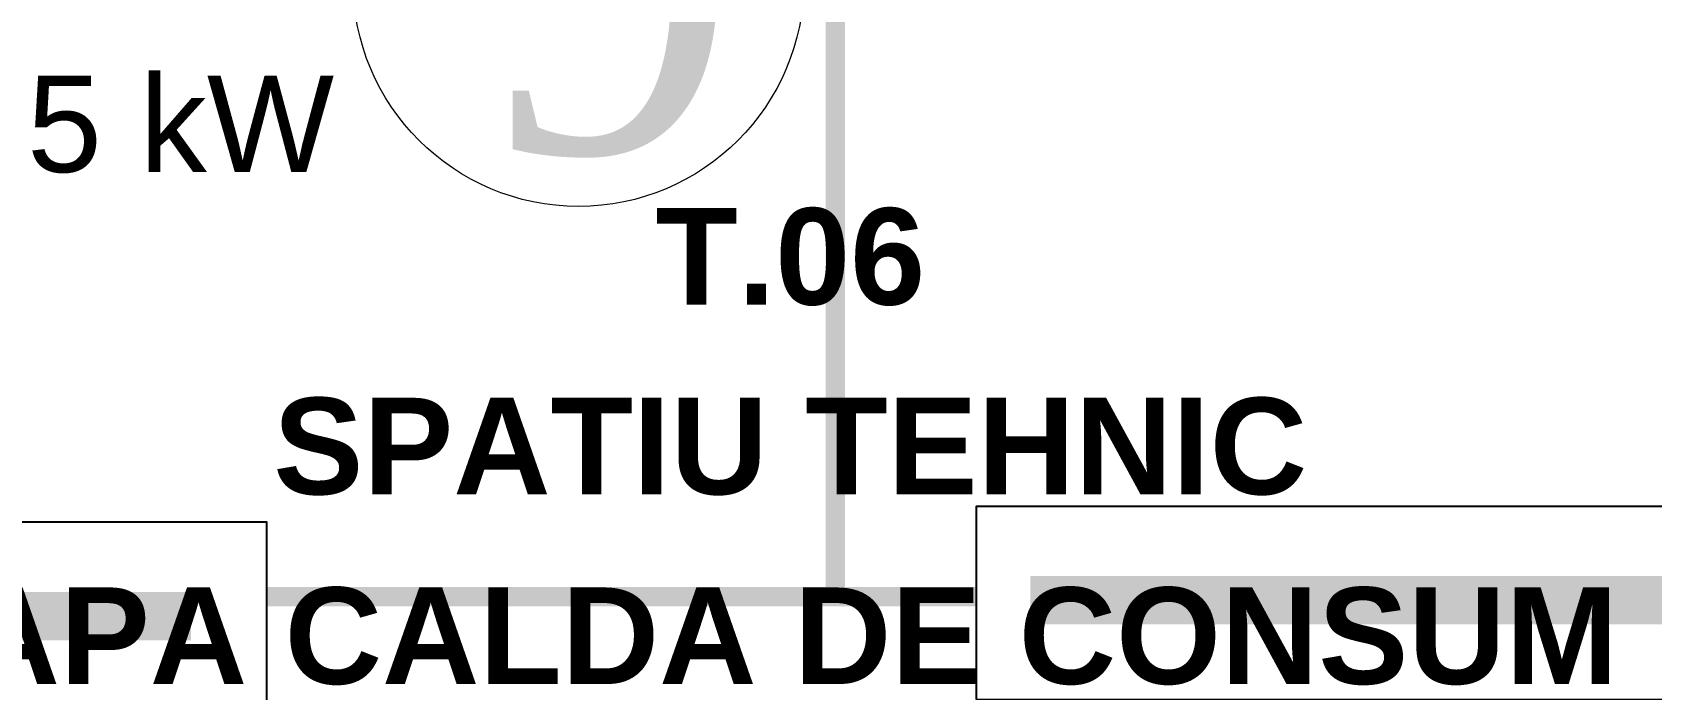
# Model space of a CAD drawing. Header units: millimetres. Extents: x 1322820 to 1391563, y 1051909 to 1098256.
# Drawn here: x 1353688 to 1355365, y 1081515 to 1082195 of the extents above; entities that cross this region are included whole.
import ezdxf
from ezdxf.enums import TextEntityAlignment as Align

# ---------------------------------------------------------------- set-up
doc = ezdxf.new("R2010")
doc.units = ezdxf.units.MM
doc.header["$MEASUREMENT"] = 0
doc.layers.get('0').update_dxf_attribs({"true_color": 0x787878})
doc.layers.add('calorifere_Pen_No__1', color=250, linetype='Continuous', lineweight=13)
doc.layers.add('Circuite', color=7, linetype='Continuous', lineweight=25)
for name, color, linetype in [('Circuit echipo', 7, 'Continuous'), ('circuite iluminat normal', 7, 'Continuous'), ('circuite iluminat vitali', 1, 'Continuous'), ('circuite prize vitali', 1, 'Continuous')]:
    doc.layers.add(name, color=color, linetype=linetype)
doc.layers.add('New_ARCHICAD Zone Stamps_Pen_No__1', color=7, linetype='Continuous', lineweight=13, true_color=0x787878)
doc.layers.add('New_arhitectura - suprafete DTAC', color=7, linetype='Continuous', true_color=0x787878)
doc.styles.add('GENERATED_STYLE_1', font='arialbd.ttf')
doc.styles.add('GENERATED_STYLE_2', font='arial.ttf')
doc.styles.add('GENERATED_STYLE_4', font='arialbi.ttf')

# ---------------------------------------------------------------- blocks, each defined once
blk = doc.blocks.new('SPATIU TEHNIC_T.06_4_1', base_point=(1354205.3, 1080781.2))
at = {"layer": 'New_ARCHICAD Zone Stamps_Pen_No__1', "color": 7, "lineweight": 13}
for tag, style, p in [('DUMMY_849', 'GENERATED_STYLE_1', (1353923.8, 1082036.3)), ('DUMMY_850', 'GENERATED_STYLE_1', (1354677.1, 1081839.9)), ('DUMMY_851', 'GENERATED_STYLE_1', (1355296.1, 1081643.5)), ('measuredAreaCode', 'GENERATED_STYLE_2', (1353649.5, 1081424.2))]:
    blk.add_attdef(tag, text='', height=100, dxfattribs=dict(at, style=style)).set_placement(p, align=Align.TOP_LEFT)
at = {"layer": 'New_ARCHICAD Zone Stamps_Pen_No__1', "color": 7, "lineweight": 13, "style": 'GENERATED_STYLE_1'}
for tag, p in [('ROOM_NUMBER', (1354472.8, 1082013.5)), ('ROOM_NAME', (1354472.8, 1081817)), ('zoneNameLine2', (1354472.8, 1081620.6))]:
    blk.add_attdef(tag, text='', height=100, dxfattribs=at).set_placement(p, align=Align.TOP_CENTER)
blk = doc.blocks.new('terasa')
at = {"layer": 'New_arhitectura - suprafete DTAC', "linetype": 'Continuous', "lineweight": 13}
ref = blk.add_blockref('SPATIU TEHNIC_T.06_4_1', (1354205.313, 1080781.158), dxfattribs=at)
ref.add_attrib('ROOM_NAME', 'SPATIU TEHNIC', dxfattribs={"layer": 'New_ARCHICAD Zone Stamps_Pen_No__1', "color": 7, "lineweight": 13, "height": 100, "style": 'GENERATED_STYLE_1'}).set_placement((1354472.803, 1081817.044), align=Align.TOP_CENTER)
ref.add_attrib('ROOM_NUMBER', 'T.06', dxfattribs={"layer": 'New_ARCHICAD Zone Stamps_Pen_No__1', "color": 7, "lineweight": 13, "height": 100, "style": 'GENERATED_STYLE_1'}).set_placement((1354472.803, 1082013.473), align=Align.TOP_CENTER)
ref.add_attrib('zoneNameLine2', 'APA CALDA DE CONSUM', dxfattribs={"layer": 'New_ARCHICAD Zone Stamps_Pen_No__1', "color": 7, "lineweight": 13, "height": 100, "style": 'GENERATED_STYLE_1'}).set_placement((1354472.803, 1081620.616), align=Align.TOP_CENTER)
blk = doc.blocks.new('A$C2BB31A3D')
at = {"layer": 'circuite iluminat normal'}
blk.add_lwpolyline([(0, 0), (1200, 0), (1200, 200), (0, 200)], close=True, dxfattribs=at)
at = {"layer": 'circuite iluminat vitali', "const_width": 50}
blk.add_lwpolyline([(56.2, 102.7), (1121.4, 102.7)], dxfattribs=at)

msp = doc.modelspace()

# ---------------------------------------------------------------- block references
msp.add_blockref('terasa', (0, 0))

# ---------------------------------------------------------------- next in the draw order: linework, layer by layer
at = {"layer": 'Circuite', "lineweight": 20, "const_width": 20}
msp.add_lwpolyline([(1354519.5, 1082704.9), (1354519.5, 1081611.2), (1353930.5, 1081611.2), (1354665.3, 1081611.2)], dxfattribs=at)
at = {"layer": 'Circuite', "lineweight": 20}
msp.add_circle((1354253.4, 1082248.8), 233.6, dxfattribs=at)

# ---------------------------------------------------------------- next in the draw order: block references
at = {"layer": 'Circuit echipo'}
for p in [(1354665.3, 1081504.6), (1352730.5, 1081488.1)]:
    msp.add_blockref('A$C2BB31A3D', p, dxfattribs=at)

# ---------------------------------------------------------------- next in the draw order: texts
at = {"layer": 'calorifere_Pen_No__1', "color": 7, "linetype": 'Continuous', "lineweight": 13, "insert": (1353656.7, 1082091.5), "char_height": 100, "attachment_point": 5, "style": 'GENERATED_STYLE_4'}
msp.add_mtext('\\A1;{\\fArial|b0|i0|c238|p34;Pe=0,5 kW}', dxfattribs=at)
at = {"layer": 'circuite prize vitali', "linetype": 'Continuous', "insert": (1354154.5, 1082420.9), "char_height": 350, "width": 2184.213, "attachment_point": 1}
msp.add_mtext('{\\fTimes New Roman|b0|i0|c0|p18;9}', dxfattribs=at)

doc.saveas('drawing.dxf')
